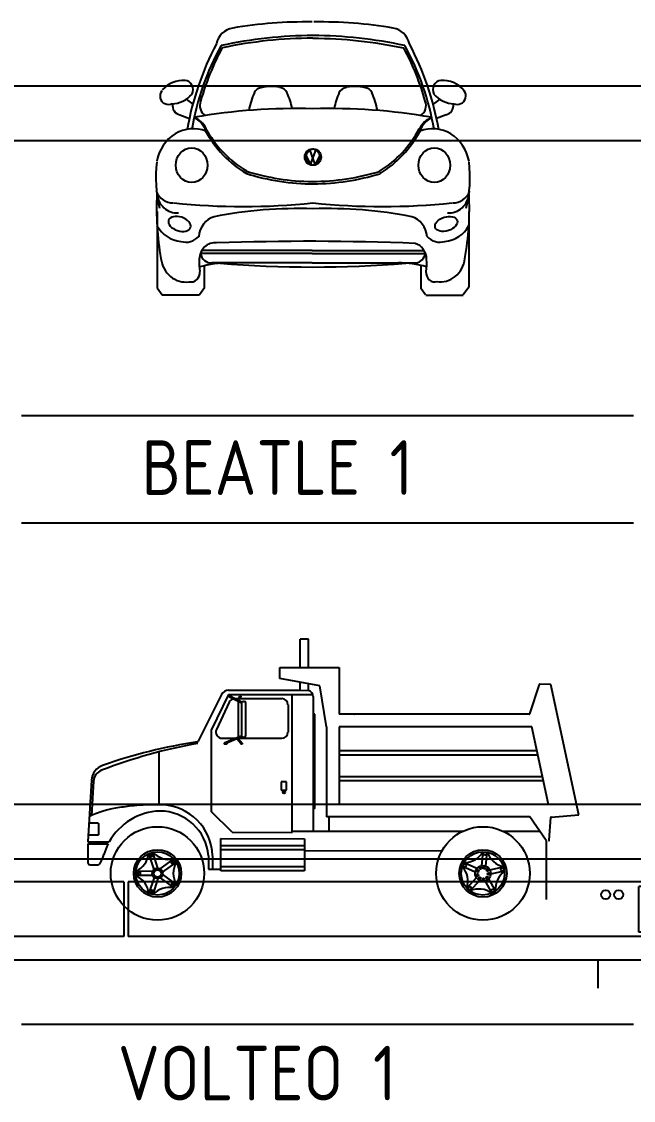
# Model space of a CAD drawing. Header units: millimetres. Extents: x 2198.5 to 2287.8, y 1208.8 to 1298.1.
# Drawn here: x 2208.54 to 2211.9, y 1277.98 to 1283.9 of the extents above; entities that cross this region are included whole.
import ezdxf

# ---------------------------------------------------------------- set-up
doc = ezdxf.new("R2010")
doc.units = ezdxf.units.MM
doc.layers.add('2', color=7, linetype='Continuous')
doc.styles.add('ARCHQUICK', font='ARCHQUIK.SHX')

# ---------------------------------------------------------------- blocks, each defined once
blk = doc.blocks.new('tv')
for p, q in [((19.1906, 0.1999, 2.89), (16.9888, 0.1999, 2.89)), ((16.9888, 0.1999, 2.89), (16.9888, -2.2001, 2.89)), ((19.1906, -2.2001, 2.89), (19.1906, 0.1999, 2.89)), ((19.0406, 0.0499, 2.89), (17.1388, 0.0499, 2.89)), ((17.1388, 0.0499, 2.89), (17.1388, -1.7729, 2.89)), ((19.0406, -1.7729, 2.89), (19.0406, 0.0499, 2.89)), ((19.0406, -1.7729, 2.89), (17.1388, -1.7729, 2.89)), ((19.1906, -1.9229, 2.89), (16.9888, -1.9229, 2.89)), ((17.6138, -1.9853, 2.89), (17.0138, -1.9853, 2.89)), ((17.0138, -1.9853, 2.89), (17.0138, -2.1353, 2.89)), ((17.6138, -1.9853, 2.89), (17.6138, -2.1353, 2.89)), ((19.1656, -1.9853, 2.89), (17.6263, -1.9853, 2.89)), ((17.6263, -1.9853, 2.89), (17.6263, -2.1353, 2.89)), ((19.1531, -1.9978, 2.89), (19.0281, -1.9978, 2.89)), ((19.0281, -2.1228, 2.89), (19.0281, -1.9978, 2.89)), ((19.1531, -2.1228, 2.89), (19.1531, -1.9978, 2.89)), ((19.1656, -2.1353, 2.89), (19.1656, -1.9853, 2.89)), ((19.1531, -2.1228, 2.89), (19.0281, -2.1228, 2.89)), ((17.6138, -2.1353, 2.89), (17.0138, -2.1353, 2.89)), ((19.1656, -2.1353, 2.89), (17.6263, -2.1353, 2.89)), ((19.1906, -2.2001, 2.89), (16.9888, -2.2001, 2.89)), ((17.1388, -2.2001, 2.89), (17.1388, -2.2773, 2.89)), ((17.2638, -2.2001, 2.89), (17.2638, -2.2773, 2.89)), ((18.9156, -2.2001, 2.89), (18.9156, -2.2773, 2.89)), ((19.0406, -2.2001, 2.89), (19.0406, -2.2773, 2.89))]:
    blk.add_line(p, q)
for centre in [(18.9373, -2.02, 2.89), (18.9727, -2.02, 2.89)]:
    blk.add_circle(centre, 0.0125)
blk = doc.blocks.new('BEATLE 1')
for p, q in [((372.4751, 200.6605), (372.512, 200.6336)), ((373.8682, 200.6605), (373.8314, 200.6336)), ((372.4407, 200.5752), (372.4939, 200.5556)), ((373.9027, 200.5752), (373.8494, 200.5556)), ((373.1348, 200.349), (373.1586, 200.3028)), ((373.1842, 200.3028), (373.1552, 200.3842)), ((373.1586, 200.3028), (373.189, 200.3842)), ((373.2083, 200.3505), (373.1842, 200.3028)), ((372.3155, 200.0435), (372.3155, 199.6241)), ((374.0278, 200.0435), (374.0278, 199.6292)), ((373.1681, 199.814), (372.5536, 199.814)), ((373.1681, 199.8305), (372.5617, 199.8305)), ((373.1681, 199.8305), (373.7817, 199.8305)), ((373.1681, 199.814), (373.7897, 199.814)), ((372.577, 199.6241), (372.577, 199.7467)), ((373.1681, 199.7617), (372.6161, 199.7617)), ((373.1681, 199.7617), (373.7375, 199.7617)), ((373.7663, 199.6189), (373.7663, 199.7476)), ((372.3155, 199.6241), (372.3434, 199.5859)), ((372.577, 199.6241), (372.5491, 199.5859)), ((373.7904, 199.5859), (373.7663, 199.6189)), ((374.0278, 199.6292), (373.9962, 199.5859)), ((372.3434, 199.5859), (372.5491, 199.5859)), ((373.791, 199.5847), (373.9964, 199.5847))]:
    blk.add_line(p, q)
for centre, major_axis, ratio, start_param, end_param in [((372.7455, 200.936), (0, 0.1168), 0.918667, 0.136651, 1.325825), ((373.1308, 198.2314), (0, 2.8537), 0.918667, -0.013969, 0.153144), ((373.2125, 198.2314), (0, 2.8537), 0.918667, -0.153144, 0.013969), ((373.5978, 200.936), (0, 0.1168), 0.918667, -1.325825, -0.136651), ((373.1775, 198.152), (0, 2.858), 0.918667, 0.002193, 0.195586), ((373.1775, 198.1379), (0, 2.858), 0.918667, 0.002193, 0.193284), ((373.1658, 198.152), (0, 2.858), 0.918667, -0.195586, -0.002193), ((373.1658, 198.1359), (0, 2.858), 0.918667, -0.193763, -0.002193), ((373.836, 200.214), (0, 1.5012), 0.918667, 1.047436, 1.383805), ((373.7343, 200.2525), (0, 1.3577), 0.918667, 1.026478, 1.392653), ((373.7473, 200.2525), (0, 1.3577), 0.918667, 1.037515, 1.273117), ((372.596, 200.2525), (0, 1.3577), 0.918667, -1.273726, -1.039467), ((372.609, 200.2525), (0, 1.3577), 0.918667, -1.392653, -1.026478), ((372.5074, 200.214), (0, 1.5012), 0.918667, -1.383805, -1.047436), ((372.4578, 200.5899), (0, 0.1742), 0.918667, -0.074667, 0.786429), ((372.4665, 200.7128), (0, 0.0509), 0.918667, 4.22215, 6.213694), ((373.8769, 200.7128), (0, 0.0509), 0.918667, 0.069492, 2.061035), ((373.8869, 200.6), (0, 0.1642), 0.918667, -0.860748, 0.087948), ((372.3727, 200.6781), (0, 0.0445), 0.918667, 0.855351, 2.795362), ((372.3909, 200.8114), (0, 0.1766), 0.918667, 3.177759, 3.945642), ((373.1509, 200.5301), (0, 0.3671), 0.918667, 1.099776, 1.382165), ((372.8942, 200.6683), (0, 0.0562), 0.918667, 0.097829, 1.077437), ((372.9441, 200.4441), (0, 0.286), 0.918667, -0.169646, 0.28372), ((372.9851, 200.6683), (0, 0.0562), 0.918667, -1.077437, -0.097829), ((372.7284, 200.5301), (0, 0.3671), 0.918667, -1.353452, -1.099776), ((373.6168, 200.5301), (0, 0.3671), 0.918667, 1.099776, 1.353452), ((373.3601, 200.6683), (0, 0.0562), 0.918667, 0.097829, 1.077437), ((373.4011, 200.4441), (0, 0.286), 0.918667, -0.28372, 0.169646), ((373.4511, 200.6683), (0, 0.0562), 0.918667, -1.077437, -0.097829), ((373.1943, 200.5301), (0, 0.3671), 0.918667, -1.382165, -1.099776), ((373.9524, 200.8114), (0, 0.1766), 0.918667, 2.337543, 3.105426), ((373.9706, 200.6781), (0, 0.0445), 0.918667, 3.487823, 5.427834), ((372.3791, 200.6973), (0, 0.0649), 0.918667, 2.795362, 3.487823), ((372.4482, 200.627), (0, 0.0523), 0.918667, 1.419695, 2.994335), ((372.6069, 200.6265), (0, 0.0616), 0.918667, 1.165798, 2.657917), ((373.7364, 200.6265), (0, 0.0616), 0.918667, 3.625268, 5.117387), ((373.8951, 200.627), (0, 0.0523), 0.918667, 3.28885, 4.86349), ((373.9629, 200.7056), (0, 0.0732), 0.918667, 2.874083, 3.468081), ((373.077, 196.7717), (0, 3.8376), 0.918667, -0.026879, 0.158222), ((373.2663, 196.7717), (0, 3.8376), 0.918667, -0.158222, 0.026879), ((372.5145, 200.2765), (0, 0.2219), 0.918667, -0.349487, 1.372286), ((372.4612, 200.4305), (0, 0.1447), 0.918667, -1.18409, -0.43995), ((372.4711, 200.426), (0, 0.1447), 0.918667, -1.029611, -0.373357), ((373.0947, 200.8374), (0, 0.6514), 0.918667, 2.108286, 2.638229), ((373.8708, 200.4255), (0, 0.1447), 0.918667, 0.361891, 1.043825), ((373.8821, 200.4305), (0, 0.1447), 0.918667, 0.43995, 1.18409), ((373.8288, 200.2765), (0, 0.2219), 0.918667, -1.372286, 0.349487), ((373.0947, 200.8226), (0, 0.6514), 0.918667, 2.108286, 2.638229), ((373.2531, 200.8155), (0, 0.6314), 0.918667, 3.654021, 4.188425), ((373.2314, 200.8374), (0, 0.6751), 0.918667, 3.662851, 4.170219), ((372.5053, 200.2982), (0, 0.095), 0.918667, -1.570796, 4.712389), ((373.1679, 200.3428), (0, 0.0447), 0.918667, 4.712389, 10.995574), ((373.1754, 200.3428), (0, 0.0447), 0.918667, 4.712389, 10.995574), ((373.838, 200.2982), (0, 0.095), 0.918667, -1.570796, 4.712389), ((372.8948, 200.2293), (0, 0.6375), 0.918667, 1.433956, 1.834552), ((373.4485, 200.2293), (0, 0.6375), 0.918667, 4.448633, 4.849229), ((373.179, 201.6993), (0, 1.4905), 0.918667, 2.865678, 3.133585), ((373.1786, 201.684), (0, 1.4883), 0.918667, 2.865579, 3.139125), ((373.1602, 201.7668), (0, 1.5579), 0.918667, 3.147111, 3.410924), ((373.1595, 201.7572), (0, 1.5617), 0.918667, 3.152584, 3.410769), ((372.402, 200.1998), (0, 0.1086), 0.918667, 1.990762, 3.16488), ((373.9413, 200.1998), (0, 0.1086), 0.918667, 3.118305, 4.292423), ((373.6512, 200.0611), (0, 1.457), 0.918667, 1.516988, 1.760865), ((372.4226, 200.1548), (0, 0.1182), 0.918667, 1.641489, 3.240173), ((372.7894, 204.4004), (0, 4.3293), 0.918667, 3.045298, 3.237887), ((373.5539, 204.4004), (0, 4.3293), 0.918667, 3.045298, 3.237887), ((373.9208, 200.1548), (0, 0.1182), 0.918667, 3.043012, 4.641696), ((372.6921, 200.0611), (0, 1.457), 0.918667, 4.52232, 4.766197), ((373.0928, 197.177), (0, 2.883), 0.918667, -0.029538, 0.175898), ((373.2501, 197.1729), (0, 2.8871), 0.918667, -0.175825, 0.029832), ((372.6592, 199.8949), (0, 0.125), 0.918667, 0.263666, 1.487664), ((373.6841, 199.8949), (0, 0.125), 0.918667, -1.487664, -0.263666), ((373.9038, 199.9757), (0.0605, 0.0198), 0.603282, 3.100258439394069, 9.383443746573654), ((372.4565, 200.0581), (0, 0.1786), 0.918667, 2.101367, 3.082538), ((373.8869, 200.0581), (0, 0.1786), 0.918667, 3.200647, 4.181818), ((372.4746, 199.9852), (0, 0.1096), 0.918667, 2.861374, 3.912285), ((372.6326, 199.7791), (0, 0.0928), 0.918667, -0.116844, 1.541109), ((373.153, 182.6134), (0, 17.2668), 0.918667, -0.036575, 0.032186), ((373.7107, 199.7791), (0, 0.0928), 0.918667, -1.541109, -0.264938), ((373.8687, 199.9852), (0, 0.1096), 0.918667, 2.3709, 3.421811), ((372.611, 199.8234), (0, 0.0619), 0.918667, 1.72295, 3.232038), ((373.7311, 199.8263), (0, 0.0649), 0.918667, 3.248232, 4.521493), ((372.4729, 199.8061), (0, 0.1495), 0.918667, 1.706904, 3.278981), ((372.7936, 199.7608), (0, 0.2689), 0.918667, 1.492381, 1.747467), ((372.7073, 199.0868), (0, 0.6749), 0.918667, -0.010203, 0.259035), ((373.1679, 207.0978), (0, 7.3588), 0.918667, 3.06644, 3.217559), ((373.6402, 199.0868), (0, 0.6749), 0.918667, -0.25392, 0), ((373.5497, 199.7608), (0, 0.2689), 0.918667, 4.535719, 4.790804), ((373.8724, 199.8049), (0, 0.1472), 0.918667, 2.985359, 4.582696), ((372.5019, 199.7098), (0, 0.053), 0.918667, 2.930178, 4.781687), ((373.841, 199.7105), (0, 0.0532), 0.918667, 1.506958, 3.42934)]:
    blk.add_ellipse(centre, major_axis=major_axis, ratio=ratio, start_param=start_param, end_param=end_param)
at = {"extrusion": (0, 0, -1)}
blk.add_ellipse((372.4395, 199.9757), major_axis=(-0.0605, 0.0198), ratio=0.603282, start_param=3.100258439394069, end_param=9.383443746573654, dxfattribs=at)
blk = doc.blocks.new('LATCH')
for p, q in [((2.49, 24.17), (2.49, 20.17)), ((5.02, 24.17), (2.49, 24.17)), ((5.02, 20.17), (5.02, 24.17)), ((2.49, 20.17), (5.02, 20.17))]:
    blk.add_line(p, q)
blk.add_circle((3.81, 19.08), 0.545)
blk = doc.blocks.new('CAMION 1')
for p, q in [((167.9016, 79.3275), (167.8557, 79.3275)), ((167.8557, 79.1741), (167.8557, 79.3275)), ((167.9016, 79.1741), (167.9016, 79.3275)), ((167.7452, 79.1126), (167.7452, 79.1732)), ((167.7452, 79.1732), (168.0704, 79.1732)), ((168.0704, 79.1732), (168.0704, 78.9156)), ((167.9652, 79.0717), (167.7452, 79.1126)), ((167.4637, 79.0479), (167.8557, 79.0479)), ((167.8557, 79.0488), (167.8557, 79.093)), ((167.8557, 79.0479), (167.9016, 79.0467)), ((167.9016, 79.0476), (167.9016, 79.0844)), ((168.0015, 78.8467), (167.9652, 79.0717)), ((169.1687, 79.079), (169.1165, 78.9176)), ((169.2328, 79.0789), (169.1716, 79.081)), ((169.3876, 78.3632), (169.2328, 79.0789)), ((167.4237, 79.0244), (167.297, 78.7674)), ((167.4619, 79.0249), (167.3684, 78.828)), ((167.4671, 78.9823), (167.3962, 78.833)), ((167.4619, 79.0249), (167.9254, 79.0249)), ((167.4807, 79.0155), (167.4678, 79.0155)), ((167.4678, 79.0097), (167.4678, 79.0155)), ((167.4807, 79.0097), (167.4678, 79.0097)), ((167.5341, 78.9767), (167.4678, 79.0097)), ((167.4807, 79.0097), (167.4807, 79.0155)), ((167.5367, 78.9818), (167.4807, 79.0097)), ((167.4982, 79.0019), (167.5153, 79.0019)), ((167.5087, 78.9958), (167.5237, 79.0097)), ((167.5141, 78.9931), (167.5321, 79.0097)), ((167.5164, 78.9945), (167.5164, 78.9919)), ((167.5164, 78.9855), (167.5164, 78.7897)), ((167.5237, 79.0097), (167.5237, 79.0155)), ((167.5321, 79.0155), (167.5237, 79.0155)), ((167.5321, 79.0097), (167.5237, 79.0097)), ((167.5245, 79.0019), (167.7551, 79.0019)), ((167.5321, 79.0097), (167.5321, 79.0155)), ((167.5456, 78.9862), (167.5513, 78.9862)), ((167.8118, 78.2671), (167.8118, 79.0249)), ((167.9273, 79.0134), (167.9273, 78.916)), ((167.5341, 78.9747), (167.5341, 78.8025)), ((167.557, 78.9805), (167.557, 78.7968)), ((167.7896, 78.9675), (167.7896, 78.8183)), ((167.9273, 78.916), (167.9273, 78.3993)), ((169.1138, 78.9156), (168.0704, 78.9156)), ((167.3684, 78.828), (167.3684, 78.3825)), ((168.0015, 78.8467), (168.0015, 78.3519)), ((168.1574, 78.8467), (168.0704, 78.8467)), ((168.0704, 78.8467), (168.0704, 78.4208)), ((169.1287, 78.8467), (168.1574, 78.8467)), ((169.2208, 78.4208), (169.1287, 78.8467)), ((167.4273, 78.7838), (167.5022, 78.7838)), ((167.5352, 78.7975), (167.4386, 78.7575)), ((167.4536, 78.7575), (167.4386, 78.7575)), ((167.4386, 78.7575), (167.4386, 78.7517)), ((167.4536, 78.7517), (167.4386, 78.7517)), ((167.5392, 78.793), (167.4536, 78.7575)), ((167.4536, 78.7575), (167.4536, 78.7517)), ((167.5096, 78.7807), (167.5306, 78.7575)), ((167.5152, 78.783), (167.5384, 78.7575)), ((167.5171, 78.7838), (167.7551, 78.7838)), ((167.5384, 78.7575), (167.5306, 78.7575)), ((167.5306, 78.7575), (167.5306, 78.7517)), ((167.5384, 78.7517), (167.5306, 78.7517)), ((167.5384, 78.7575), (167.5384, 78.7517)), ((167.5456, 78.791), (167.5513, 78.791)), ((167.0822, 78.4201), (167.0822, 78.7102)), ((168.0704, 78.7162), (169.1569, 78.7162)), ((168.0704, 78.6933), (169.1619, 78.6933)), ((168.0704, 78.5743), (169.1876, 78.5743)), ((166.7103, 78.5536), (166.6912, 78.2154)), ((166.7215, 78.5478), (166.7109, 78.3595)), ((168.0704, 78.5513), (169.1926, 78.5513)), ((166.8746, 78.405), (166.864, 78.4035)), ((166.8853, 78.4065), (166.8746, 78.405)), ((166.8964, 78.408), (166.8853, 78.4065)), ((166.9078, 78.4095), (166.8964, 78.408)), ((166.9198, 78.411), (166.9078, 78.4095)), ((166.9323, 78.4124), (166.9198, 78.411)), ((166.9455, 78.4138), (166.9323, 78.4124)), ((166.9598, 78.4151), (166.9455, 78.4138)), ((166.9758, 78.4163), (166.9598, 78.4151)), ((166.9939, 78.4174), (166.9758, 78.4163)), ((167.0146, 78.4183), (166.9939, 78.4174)), ((167.0383, 78.4189), (167.0146, 78.4183)), ((167.0656, 78.4193), (167.0383, 78.4189)), ((167.0969, 78.4193), (167.0656, 78.4193)), ((167.9273, 78.3993), (167.9273, 78.2726)), ((169.2208, 78.4208), (168.0704, 78.4208)), ((167.4832, 78.2675), (167.3684, 78.3825)), ((169.1183, 78.3519), (168.0015, 78.3519)), ((168.013, 78.3519), (168.013, 78.2726)), ((169.2078, 78.2223), (169.1183, 78.3519)), ((169.2239, 78.225), (169.2326, 78.3487)), ((169.2352, 78.3514), (169.3876, 78.3632)), ((168.0101, 78.2726), (167.8118, 78.2726)), ((168.7476, 78.2726), (168.0015, 78.2726)), ((169.1731, 78.2726), (168.9726, 78.2726)), ((166.6912, 78.2154), (166.8081, 78.2154)), ((167.4205, 78.2332), (167.8798, 78.2326)), ((167.4205, 78.0558), (167.4205, 78.2332)), ((167.4832, 78.2675), (167.8118, 78.2671)), ((167.8798, 78.2326), (167.8798, 78.0558)), ((169.2078, 78.2223), (169.2078, 77.899)), ((166.6912, 78.2039), (166.802, 78.2039)), ((166.6912, 78.2039), (166.6912, 78.1006)), ((167.0342, 78.1302), (167.0272, 78.1517)), ((167.0516, 78.1359), (167.0446, 78.1574)), ((167.0755, 78.0704), (167.0469, 78.1579)), ((167.8798, 78.1936), (167.4205, 78.1936)), ((167.8798, 78.1706), (167.4205, 78.1706)), ((167.8798, 78.1676), (168.6357, 78.1665)), ((168.8531, 78.0843), (168.8612, 78.1608)), ((168.8759, 78.0819), (168.884, 78.1584)), ((167.0537, 78.0633), (167.025, 78.1508)), ((167.0516, 78.1359), (167.0342, 78.1302)), ((167.0872, 78.0666), (167.1616, 78.1209)), ((167.1008, 78.0481), (167.1752, 78.1024)), ((167.1449, 78.1058), (167.1631, 78.1192)), ((167.1557, 78.091), (167.1449, 78.1058)), ((167.1557, 78.091), (167.174, 78.1043)), ((167.3525, 78.138), (167.3525, 78.065)), ((167.3755, 78.138), (167.3755, 78.065)), ((168.8269, 78.0692), (168.7567, 78.1006)), ((166.7027, 78.0891), (166.7452, 78.0891)), ((166.9768, 78.0508), (166.9542, 78.0508)), ((167.0464, 78.0533), (166.9543, 78.0531)), ((166.9768, 78.0508), (166.9768, 78.0325)), ((167.1008, 78.0357), (167.1754, 77.9818)), ((167.3525, 78.065), (167.4203, 78.0649)), ((167.8798, 78.0788), (167.4205, 78.0788)), ((167.8798, 78.0558), (167.4205, 78.0558)), ((168.8175, 78.0483), (168.7473, 78.0796)), ((168.8983, 78.0617), (168.9736, 78.0776)), ((168.9031, 78.0392), (168.9783, 78.0551)), ((166.9768, 78.0325), (166.9542, 78.0324)), ((167.0465, 78.0303), (166.9544, 78.0301)), ((167.0538, 78.0203), (167.0255, 77.9327)), ((167.0756, 78.0133), (167.0473, 77.9257)), ((167.0873, 78.0171), (167.1619, 77.9632)), ((167.1451, 77.9781), (167.1559, 77.993)), ((167.1451, 77.9781), (167.1635, 77.9649)), ((167.1559, 77.993), (167.1742, 77.9798)), ((168.8238, 78.0187), (168.7723, 77.9616)), ((168.8408, 78.0033), (168.7893, 77.9462)), ((168.8709, 78.0002), (168.9093, 77.9335)), ((168.8908, 78.0116), (168.9292, 77.945)), ((167.0345, 77.9533), (167.0276, 77.9318)), ((167.0345, 77.9533), (167.052, 77.9477)), ((167.052, 77.9477), (167.0451, 77.9262))]:
    blk.add_line(p, q)
for points in [[(167.9361, 78.9169), (167.9273, 78.9169)], [(167.9273, 78.4002), (167.9361, 78.4002), (167.9361, 78.9169)]]:
    blk.add_lwpolyline(points)
blk.add_lwpolyline([(166.6981, 78.3201), (166.7433, 78.3201, -0.414214), (166.749, 78.3144), (166.749, 78.2567, -0.414214), (166.7433, 78.251), (166.6943, 78.251)], format="xyb")
for centre, radius in [((167.0728, 78.0418), 0.2567), ((168.8601, 78.0418), 0.2567), ((167.0728, 78.0418), 0.1304), ((167.0728, 78.0418), 0.1189), ((168.8601, 78.0418), 0.1304), ((168.8601, 78.0418), 0.1189), ((168.8716, 78.1501), 0.00855), ((167.0389, 78.1453), 0.0057), ((167.1607, 78.106), 0.0057), ((168.7607, 78.0862), 0.00855), ((166.9639, 78.0416), 0.0057), ((167.0728, 78.0418), 0.0287), ((167.0728, 78.0418), 0.0201), ((168.8601, 78.0418), 0.0431), ((168.8298, 78.0332), 0.00574), ((168.8313, 78.0547), 0.00574), ((168.8463, 78.0702), 0.00574), ((168.8678, 78.0725), 0.00574), ((168.8857, 78.0604), 0.00574), ((168.8916, 78.0396), 0.00574), ((168.9666, 78.0644), 0.00855), ((167.1609, 77.9781), 0.0057), ((168.8424, 78.0157), 0.00574), ((168.8634, 78.0104), 0.00574), ((168.8828, 78.0199), 0.00574), ((167.0393, 77.9383), 0.0057), ((168.7872, 77.961), 0.00855), ((168.9144, 77.9476), 0.00855)]:
    blk.add_circle(centre, radius)
for centre, radius, start, end in [((167.4637, 79.0019), 0.0459, 90, 150.66434), ((167.8929, 79.0134), 0.0344, 360, 75.2802), ((169.1715, 79.0782), 0.00287, 87.98668, 162.08843), ((167.4982, 78.9675), 0.0344, 108.75856, 154.60468), ((167.4982, 78.9675), 0.0344, 90, 92.969), ((167.5456, 78.9747), 0.0115, 90, 180), ((167.5513, 78.9805), 0.00574, 0, 90), ((167.7551, 78.9675), 0.0344, 360, 90), ((168.1574, 78.9185), 0.00287, 213.97321, 270), ((169.1138, 78.9185), 0.00287, 270, 342.08843), ((167.4273, 78.8183), 0.0344, 154.60468, 270), ((167.7551, 78.8183), 0.0344, 270, 360), ((167.7812, 75.9821), 2.8157, 99.95576, 111.14686), ((167.7118, 75.9567), 2.8387, 98.48884, 109.34166), ((167.2919, 78.7699), 0.00574, 278.48884, 333.77297), ((167.5456, 78.8025), 0.0115, 180, 270), ((167.5513, 78.7968), 0.00574, 270, 360), ((166.802, 78.5485), 0.0918, 109.34166, 176.77469), ((166.7903, 78.5439), 0.0689, 111.14686, 176.77469), ((166.9267, 77.8967), 0.5106, 97.04764, 116.48833), ((167.0847, 78.1287), 0.2909, 2.19023, 87.59005), ((167.0976, 78.0525), 0.3322, 92.09482, 150.6239), ((167.0854, 78.1165), 0.2679, 4.60018, 90), ((169.2354, 78.3485), 0.00287, 94.46573, 175.98832), ((169.221, 78.2252), 0.00287, 269.91929, 355.98832), ((167.0976, 78.0525), 0.3322, 152.87222, 163.62014), ((167.136, 78.2378), 0.1189, 222.08567, 282.14607), ((168.7573, 78.2203), 0.1189, 269.91408, 329.97448), ((168.9981, 78.1948), 0.1189, 197.91408, 257.97448), ((166.7027, 78.1006), 0.0115, 180, 270), ((166.7452, 78.1006), 0.0115, 270, 323.1578), ((166.6409, 78.1787), 0.1418, 323.1578, 346.71533), ((166.9059, 78.1626), 0.1189, 294.08567, 354.14607), ((167.2787, 78.0423), 0.1189, 150.08567, 210.14607), ((168.6586, 77.9992), 0.1189, 341.91408, 41.97448), ((169.0482, 77.9579), 0.1189, 125.91408, 185.97448), ((166.9064, 77.9205), 0.1189, 6.08567, 66.14607), ((167.1368, 77.8461), 0.1189, 78.08567, 138.14607), ((168.8384, 77.837), 0.1189, 53.91408, 113.97448)]:
    blk.add_arc(centre, radius, start, end)
at = {"xscale": 0.01148063795118048, "yscale": 0.01148063795118048, "zscale": 0.01148063795118048}
blk.add_blockref('LATCH', (167.724, 78.2671), dxfattribs=at)

msp = doc.modelspace()

# ---------------------------------------------------------------- linework, layer by layer
at = {"layer": '2', "color": 4}
for p, q in [((2208.5427, 1281.7361), (2211.9027, 1281.7361)), ((2208.5427, 1281.1466), (2211.9027, 1281.1466)), ((2208.5427, 1278.3948), (2211.9027, 1278.3948))]:
    msp.add_line(p, q, dxfattribs=at)

# ---------------------------------------------------------------- block references
for name, p in [('BEATLE 1', (1836.9711, 1082.8131)), ('CAMION 1', (2042.2162, 1201.18))]:
    msp.add_blockref(name, p)
at = {"layer": '2', "xscale": 2, "yscale": 2, "zscale": 2}
msp.add_blockref('tv', (2173.8761, 1283.1456), dxfattribs=at)

# ---------------------------------------------------------------- texts
at = {"layer": '2', "style": 'ARCHQUICK'}
for s, p in [('BEATLE 1', (2209.2013, 1281.3008)), ('VOLTEO 1', (2209.0714, 1277.9751))]:
    msp.add_text(s, height=0.3, dxfattribs=at).set_placement(p)

doc.saveas('drawing.dxf')
